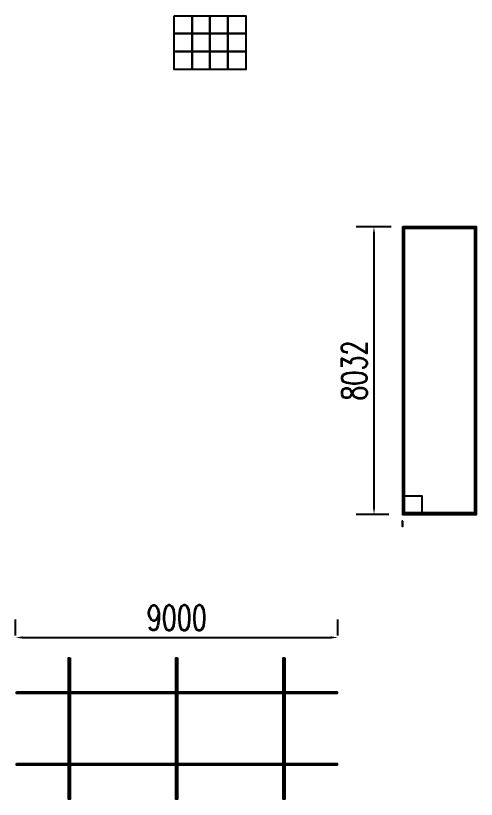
# Model space of a CAD drawing. Header units: millimetres. Extents: x -38645 to 143575, y -84298 to 156976.
# Drawn here: x 24979 to 37847, y -69793 to -47907 of the extents above; entities that cross this region are included whole.
import ezdxf

# ---------------------------------------------------------------- set-up
doc = ezdxf.new("R2010")
doc.units = ezdxf.units.MM
doc.header["$LTSCALE"] = 1000
doc.layers.add('W-FLOAT_BOWL浮筒', color=253, linetype='Continuous')
doc.layers.add('W-STEEL_FRAME钢架', color=3, linetype='Continuous')
doc.styles.add('STANDARD_T3', font='simplex.shx', dxfattribs={"width": 0.7, "bigfont": 'gbcbig.shx'})
doc.dimstyles.new('W&&200', dxfattribs={"dimtxt": 700, "dimasz": 200, "dimexe": 500, "dimexo": 600, "dimgap": 200, "dimtad": 1, "dimdec": 0, "dimzin": 0, "dimdsep": 46, "dimtxsty": 'STANDARD_T3', "dimcen": 0.09, "dimclrd": 1, "dimclre": 1, "dimclrt": 7, "dimazin": 2, "dimtfac": 1, "dimtdec": 0, "dimtix": 1, "dimtmove": 2, "dimatfit": 3, "dimfxl": 100, "dimtolj": 1, "dimtzin": 0, "dimarcsym": 0})

# ---------------------------------------------------------------- blocks, each defined once
blk = doc.blocks.new('*U39')
at = {"layer": 'W-FLOAT_BOWL浮筒'}
blk.add_lwpolyline([(-250, 250), (250, 250), (250, -250), (-250, -250)], close=True, dxfattribs=at)
blk = doc.blocks.new('*U40')
at = {"layer": 'W-FLOAT_BOWL浮筒', "color": 0, "linetype": 'ByBlock', "lineweight": -2, "transparency": 16777216}
for p in [(0, 1000), (500, 1000), (1000, 1000), (1500, 1000), (0, 500), (500, 500), (1000, 500), (1500, 500), (0, 0), (500, 0), (1000, 0), (1500, 0)]:
    blk.add_blockref('*U39', p, dxfattribs=at)
blk = doc.blocks.new('*D46')
at = {"layer": 'Defpoints', "color": 0, "transparency": 16777216}
for p in [(36072, -53803), (34988, -61835), (36007, -61835)]:
    blk.add_point(p, dxfattribs=at)
at = {"layer": 'W-FLOAT_BOWL浮筒', "color": 1, "lineweight": -2, "transparency": 16777216}
for p, q in [((35472, -53803), (34488, -53803)), ((34988, -54003), (34988, -61635)), ((35407, -61835), (34488, -61835))]:
    blk.add_line(p, q, dxfattribs=at)
at = {"layer": 'W-FLOAT_BOWL浮筒', "color": 1, "transparency": 16777216}
for points in [[(34955, -54003), (35021, -54003), (34988, -53803)], [(34955, -61635), (35021, -61635), (34988, -61835)]]:
    blk.add_solid(points, dxfattribs=at)
at = {"layer": 'W-FLOAT_BOWL浮筒', "color": 7, "transparency": 16777216, "insert": (34438, -57819), "char_height": 700, "attachment_point": 5, "rotation": 90, "style": 'STANDARD_T3'}
blk.add_mtext('\\A1;8032', dxfattribs=at)
blk = doc.blocks.new('*D47')
at = {"layer": 'Defpoints', "color": 0, "transparency": 16777216}
for p in [(33979, -65273), (24979, -65817), (33979, -65817)]:
    blk.add_point(p, dxfattribs=at)
at = {"layer": 'W-STEEL_FRAME钢架', "color": 1, "lineweight": -2, "transparency": 16777216}
for p, q in [((24979, -65217), (24979, -64773)), ((33979, -65217), (33979, -64773)), ((25179, -65273), (33779, -65273))]:
    blk.add_line(p, q, dxfattribs=at)
at = {"layer": 'W-STEEL_FRAME钢架', "color": 1, "transparency": 16777216}
for points in [[(25179, -65240), (25179, -65306), (24979, -65273)], [(33779, -65240), (33779, -65306), (33979, -65273)]]:
    blk.add_solid(points, dxfattribs=at)
at = {"layer": 'W-STEEL_FRAME钢架', "color": 7, "transparency": 16777216, "insert": (29479, -64723), "char_height": 700, "attachment_point": 5, "style": 'STANDARD_T3'}
blk.add_mtext('\\A1;9000', dxfattribs=at)

msp = doc.modelspace()

# ---------------------------------------------------------------- linework, layer by layer
at = {"layer": 'W-FLOAT_BOWL浮筒'}
for points in [[(35821.6, -53819.2), (37821.6, -53819.2), (37821.6, -61819.2), (35821.6, -61819.2)], [(35821.6, -61319.2), (36321.6, -61319.2), (36321.6, -61819.2), (35821.6, -61819.2)]]:
    msp.add_lwpolyline(points, close=True, dxfattribs=at)
at = {"layer": 'W-STEEL_FRAME钢架'}
msp.add_line((35844.6, -61796.2), (35796.6, -61844.2), dxfattribs=at)
for points in [[(35796.6, -53794.2), (37846.6, -53794.2), (37846.6, -61844.2), (35796.6, -61844.2)], [(35844.6, -53842.2), (37798.6, -53842.2), (37798.6, -61796.2), (35844.6, -61796.2)], [(35796.6, -62026.1), (35778.6, -62026.1), (35778.6, -62166.1), (35796.6, -62166.1)], [(26503.2, -65841.1), (26503.2, -69793.1), (26455.2, -69793.1), (26455.2, -65841.1)], [(29500.2, -65841.1), (29500.2, -69793.1), (29452.2, -69793.1), (29452.2, -65841.1)], [(32500.2, -65841.1), (32500.2, -69793.1), (32452.2, -69793.1), (32452.2, -65841.1)], [(25002.2, -66793.1), (33956.2, -66793.1), (33956.2, -66841.1), (25002.2, -66841.1)], [(25002.2, -68793.1), (33956.2, -68793.1), (33956.2, -68841.1), (25002.2, -68841.1)]]:
    msp.add_lwpolyline(points, close=True, dxfattribs=at)

# ---------------------------------------------------------------- block references
at = {"layer": 'W-FLOAT_BOWL浮筒'}
msp.add_blockref('*U40', (29655, -49157.2), dxfattribs=at)

# ---------------------------------------------------------------- dimensions: what is measured, and where the dimension line sits
dim = msp.add_linear_dim(base=(34987.9, -61835.2), p1=(36071.6, -53803.2), p2=(36006.6, -61835.2), angle=90, dimstyle='W&&200', dxfattribs=at)
dim.commit()
dim.dimension.update_dxf_attribs({"geometry": '*D46', "text_midpoint": (34437.9, -57819.2)})
at = {"layer": 'W-STEEL_FRAME钢架'}
dim = msp.add_linear_dim(base=(33979.2, -65273), p1=(24979.2, -65817.1), p2=(33979.2, -65817.1), dimstyle='W&&200', dxfattribs=at)
dim.commit()
dim.dimension.update_dxf_attribs({"geometry": '*D47', "text_midpoint": (29479.2, -64723)})

doc.saveas('drawing.dxf')
